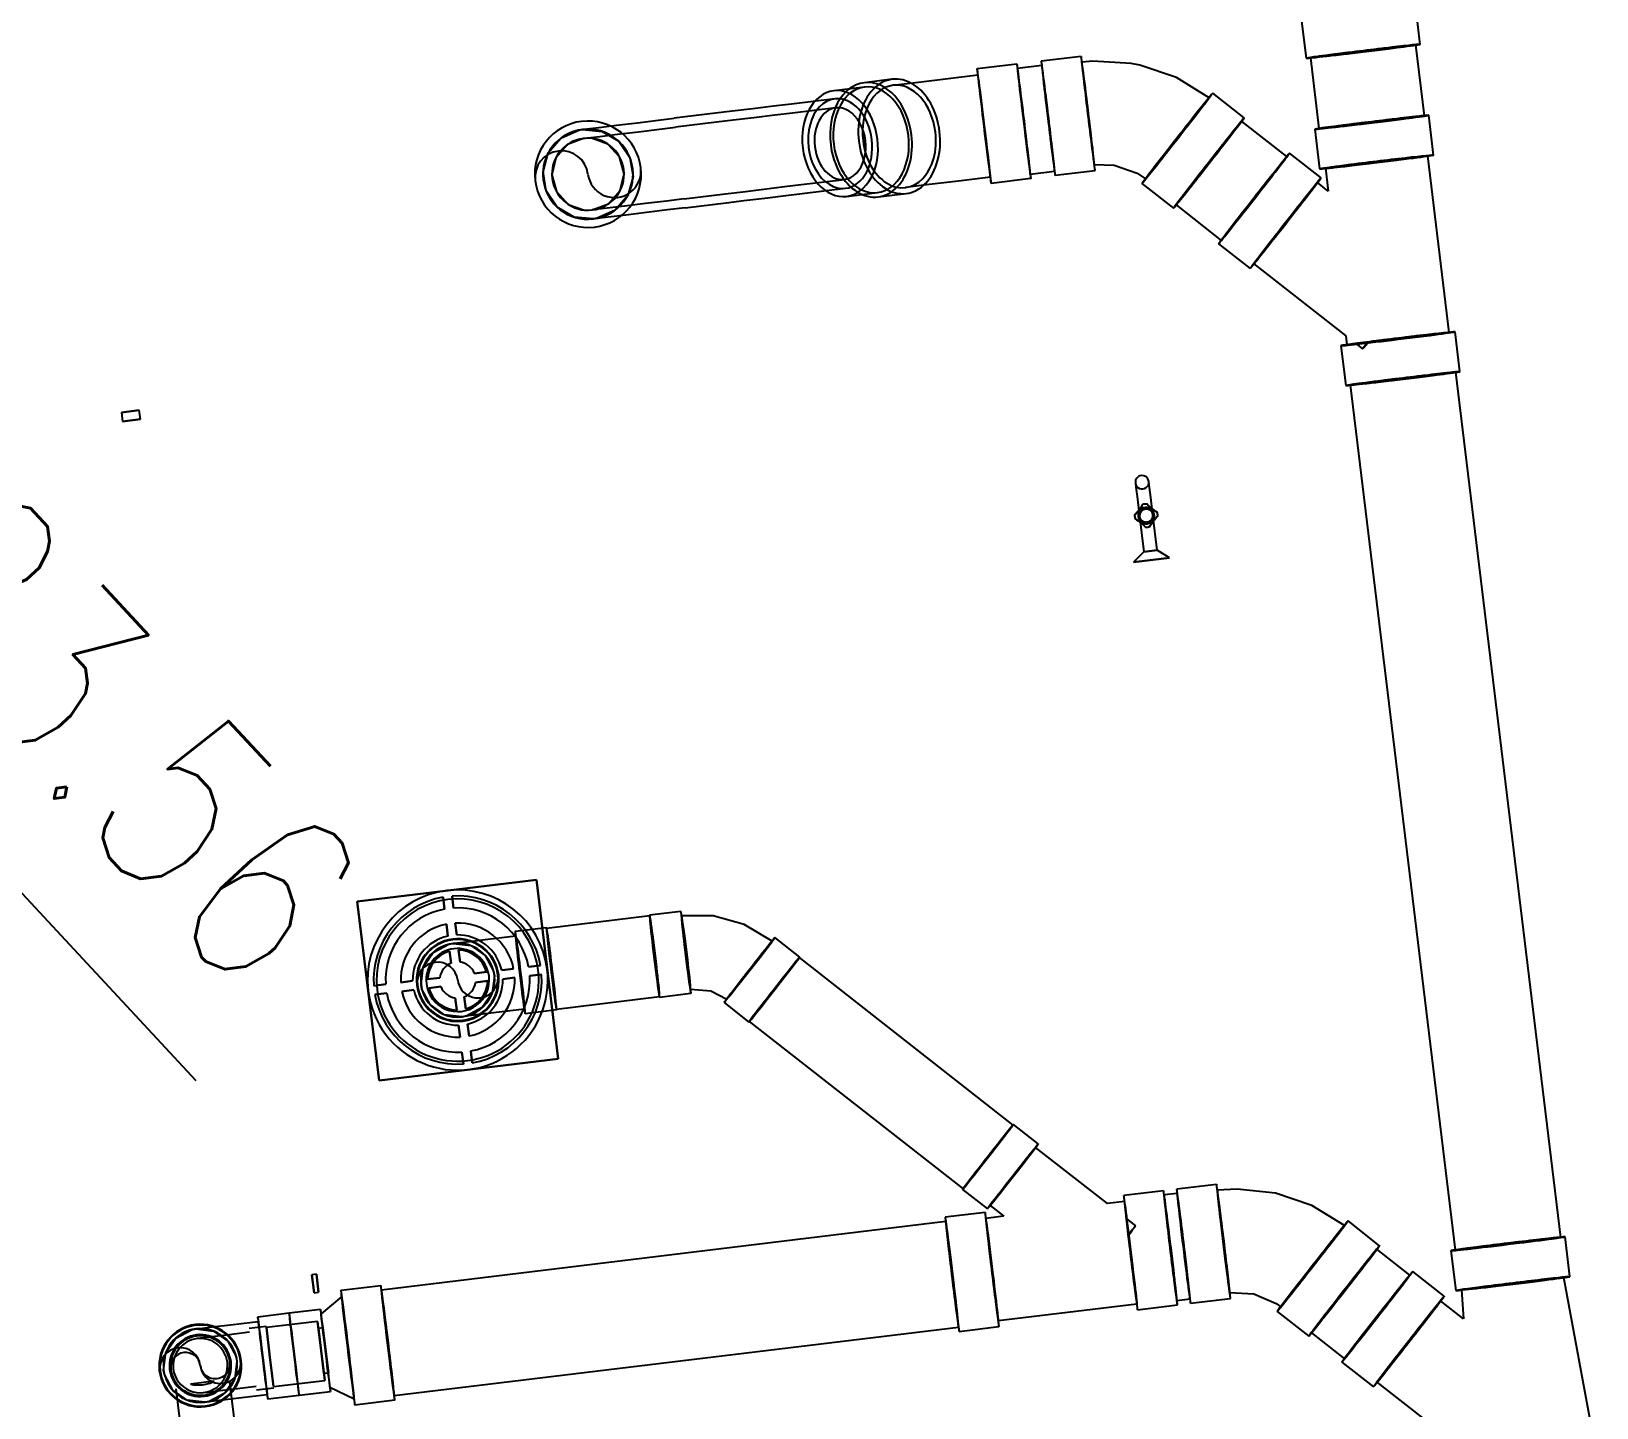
# Model space of a CAD drawing. Header units: millimetres. Extents: x 400392 to 401374, y 4543900 to 4544115.
# Drawn here: x 400463.606 to 400465.343, y 4544092.447 to 4544093.973 of the extents above; entities that cross this region are included whole.
import ezdxf

# ---------------------------------------------------------------- set-up
doc = ezdxf.new("R2010")
doc.units = ezdxf.units.MM
doc.linetypes.add('CONTINU', pattern=[0])
doc.layers.add('A-DETL-GENF', color=92, linetype='Continuous', lineweight=9)
for name, color, linetype in [('kolon tarama prota', 252, 'Continuous'), ('st-s_level (kot)', 6, 'Continuous'), ('st-s_levelmark (kot işareti)', 4, 'Continuous')]:
    doc.layers.add(name, color=color, linetype=linetype)
doc.styles.add('OLCU', font='romanstw.shx')

# ---------------------------------------------------------------- blocks, each defined once
blk = doc.blocks.new('+24.06 mekanik')
at = {"layer": 'kolon tarama prota', "color": 253}
for p, q in [((7301.8, 167238.2), (7102.8, 167225.8)), ((5725.9, 167232.4), (5681.4, 167232.4)), ((5805.2, 167227.7), (5725.9, 167227.7)), ((5849.6, 167232.4), (5805.2, 167232.4)), ((6047.1, 167225.8), (5849.6, 167225.8)), ((6091.6, 167232.4), (6047.1, 167232.4)), ((7058.3, 167227.7), (6091.6, 167227.7)), ((7102.8, 167232.4), (7058.3, 167232.4)), ((6047.5, 167134.7), (6046.8, 167134.7)), ((6047.2, 167121.8), (6053.6, 167128.3)), ((5681.4, 167104.9), (5725.9, 167104.9)), ((5725.9, 167109.7), (5805.2, 167109.7)), ((5805.2, 167104.9), (5849.6, 167104.9)), ((5859.7, 167105.4), (5828.3, 167074)), ((5849.6, 167111.5), (5875.2, 167111.5)), ((5875.2, 167111.6), (5864.4, 167100.7)), ((5945.2, 167019.9), (6036.9, 167111.5)), ((6036.8, 167111.5), (6047.1, 167111.5)), ((6047.1, 167104.9), (6091.6, 167104.9)), ((6091.6, 167109.7), (7058.3, 167109.7)), ((7058.3, 167104.9), (7102.8, 167104.9)), ((7102.8, 167111.5), (7135.1, 167109.5)), ((7135.1, 167109.5), (7112.3, 167086.8)), ((7193.1, 167005.9), (7287.2, 167100)), ((7107.6, 167091.4), (7076.2, 167060)), ((5831.7, 167070.6), (5786.6, 167025.5)), ((7079.6, 167056.6), (7046.6, 167023.7)), ((5783.2, 167028.9), (5751.8, 166997.4)), ((5918.5, 166983.8), (5949.9, 167015.2)), ((7043.3, 167027.1), (7011.8, 166995.6)), ((7166.4, 166969.8), (7197.8, 167001.3)), ((5870, 166942.1), (5915.1, 166987.2)), ((7130.1, 166940.3), (7163, 166973.2)), ((5842, 166907.3), (5873.4, 166938.7)), ((7102, 166905.5), (7133.4, 166936.9)), ((5814.7, 166857.5), (5817.9, 166879.3)), ((6208.1, 166875.2), (6185.8, 166875.2)), ((6247.6, 166875.2), (6208.1, 166875.2)), ((6257.6, 166887.7), (6247.6, 166875.2)), ((6247.6, 166860.2), (6247.6, 166875.2)), ((6247.6, 166875.2), (6247.6, 166860.2)), ((6247.6, 166875.2), (6247.6, 166860.2)), ((6247.6, 166860.2), (6247.6, 166875.2)), ((6257.6, 166847.7), (6257.6, 166887.7)), ((6257.6, 166887.7), (6257.6, 166847.7)), ((5693.8, 166857.5), (5693.8, 166813)), ((5821.3, 166813), (5821.3, 166857.5)), ((6185.8, 166860.2), (6208.1, 166860.2)), ((6208.1, 166860.2), (6247.6, 166860.2)), ((6247.6, 166860.2), (6257.6, 166847.7)), ((6953.9, 166855.7), (6953.9, 166811.2)), ((7081.4, 166811.2), (7081.4, 166855.7)), ((5698.6, 166813), (5698.6, 166785.8)), ((5816.6, 166785.8), (5816.6, 166813)), ((6958.6, 166811.2), (6958.6, 166796.5)), ((7076.6, 166796.5), (7076.6, 166811.2)), ((5693.8, 166785.8), (5693.8, 166741.4)), ((5821.3, 166741.4), (5821.3, 166785.8)), ((6953.9, 166796.5), (6953.9, 166752.1)), ((7081.4, 166752.1), (7081.4, 166796.5)), ((6960.5, 166752.1), (6960.5, 166733)), ((6988.7, 166761.2), (6979.6, 166752.1)), ((6997.7, 166751.8), (6997.7, 166752.4)), ((7074.8, 166597.2), (7074.8, 166752.1)), ((6960.5, 166733), (6889, 166661.5)), ((6885.6, 166664.9), (6860.8, 166640.2)), ((5693.8, 166646.5), (5693.8, 166615.1)), ((5821.3, 166615.1), (5821.3, 166646.5)), ((6861.4, 166639.6), (6648.5, 166426.8)), ((5698.6, 166615), (5698.6, 166580.5)), ((5816.6, 166580.5), (5816.6, 166615.1)), ((6946.9, 166603.6), (6960.5, 166617.2)), ((6960.5, 166617.1), (6960.5, 166597.2)), ((6925.6, 166575.4), (6950.3, 166600.2)), ((6953.9, 166597.2), (6953.9, 166552.7)), ((7081.4, 166552.7), (7081.4, 166597.2)), ((5707.6, 166580.5), (5707.6, 166532.1)), ((5717.6, 166580.5), (5717.6, 166532.1)), ((5797.6, 166532.1), (5797.6, 166580.5)), ((5807.6, 166532.1), (5807.6, 166580.5)), ((6712.1, 166363.1), (6925, 166576)), ((6958.6, 166552.7), (6958.6, 165922.1)), ((7076.6, 165922.1), (7076.6, 166552.7)), ((5707.6, 166447.2), (5707.6, 166401.3)), ((5717.6, 166447.2), (5717.6, 166401.3)), ((5797.6, 166401.3), (5797.6, 166447.2)), ((5807.6, 166401.3), (5807.6, 166447.2)), ((6647.9, 166427.3), (6623.2, 166402.6)), ((6687.9, 166337.8), (6712.7, 166362.6)), ((6581.8, 166302.6), (6581.8, 166267.6)), ((6673.3, 166267.6), (6673.3, 166302.6)), ((6582.6, 166267.6), (6582.6, 166152.4)), ((6672.6, 166152.4), (6672.6, 166267.6)), ((6727.5, 166147.6), (6527.5, 166147.6)), ((6527.5, 166147.6), (6527.5, 165947.6)), ((6527.5, 165947.6), (6527.5, 166147.6)), ((6527.5, 166147.6), (6727.5, 166147.6)), ((6527.5, 166147.6), (6527.5, 166147.6)), ((6581.8, 166152.4), (6581.8, 166117.4)), ((6673.3, 166117.4), (6673.3, 166152.4)), ((6727.5, 165947.6), (6727.5, 166147.6)), ((6727.5, 166147.6), (6727.5, 165947.6)), ((6727.5, 166147.6), (6727.5, 166147.6)), ((6622.5, 166140.8), (6622.5, 166127.4)), ((6622.5, 166127.4), (6622.5, 166140.8)), ((6622.5, 166140.8), (6622.5, 166140.8)), ((6622.5, 166127.4), (6622.5, 166127.4)), ((6632.5, 166127.4), (6632.5, 166140.8)), ((6632.5, 166140.8), (6632.5, 166127.4)), ((6632.5, 166140.8), (6632.5, 166140.8)), ((6632.5, 166127.4), (6632.5, 166127.4)), ((6622.5, 166110.7), (6622.5, 166097.4)), ((6622.5, 166097.4), (6622.5, 166110.7)), ((6622.5, 166110.7), (6622.5, 166110.7)), ((6632.5, 166097.4), (6632.5, 166110.7)), ((6632.5, 166110.7), (6632.5, 166097.4)), ((6632.5, 166110.7), (6632.5, 166110.7)), ((6622.5, 166097.4), (6622.5, 166097.4)), ((6632.5, 166097.4), (6632.5, 166097.4)), ((6622.5, 166080.6), (6622.5, 166067)), ((6622.5, 166067), (6622.5, 166080.6)), ((6622.5, 166080.6), (6622.5, 166080.6)), ((6632.5, 166067), (6632.5, 166080.6)), ((6632.5, 166080.6), (6632.5, 166067)), ((6632.5, 166080.6), (6632.5, 166080.6)), ((6622.5, 166067), (6622.5, 166067)), ((6632.5, 166067), (6632.5, 166067)), ((6547.7, 166052.6), (6534.3, 166052.6)), ((6534.3, 166052.6), (6547.7, 166052.6)), ((6534.3, 166052.6), (6534.3, 166052.6)), ((6534.3, 166042.6), (6547.7, 166042.6)), ((6547.7, 166042.6), (6534.3, 166042.6)), ((6534.3, 166042.6), (6534.3, 166042.6)), ((6547.7, 166052.6), (6547.7, 166052.6)), ((6547.7, 166042.6), (6547.7, 166042.6)), ((6577.8, 166052.6), (6564.4, 166052.6)), ((6564.4, 166052.6), (6577.8, 166052.6)), ((6564.4, 166052.6), (6564.4, 166052.6)), ((6564.4, 166042.6), (6577.8, 166042.6)), ((6577.8, 166042.6), (6564.4, 166042.6)), ((6564.4, 166042.6), (6564.4, 166042.6)), ((6577.8, 166052.6), (6577.8, 166052.6)), ((6577.8, 166042.6), (6577.8, 166042.6)), ((6608.2, 166052.6), (6594.6, 166052.6)), ((6594.6, 166052.6), (6608.2, 166052.6)), ((6594.6, 166052.6), (6594.6, 166052.6)), ((6594.6, 166042.6), (6608.2, 166042.6)), ((6608.2, 166042.6), (6594.6, 166042.6)), ((6594.6, 166042.6), (6594.6, 166042.6)), ((6608.2, 166052.6), (6608.2, 166052.6)), ((6608.2, 166042.6), (6608.2, 166042.6)), ((6660.5, 166052.6), (6646.9, 166052.6)), ((6646.9, 166052.6), (6660.5, 166052.6)), ((6646.9, 166052.6), (6646.9, 166052.6)), ((6646.9, 166042.6), (6660.5, 166042.6)), ((6660.5, 166042.6), (6646.9, 166042.6)), ((6646.9, 166042.6), (6646.9, 166042.6)), ((6660.5, 166052.6), (6660.5, 166052.6)), ((6660.5, 166042.6), (6660.5, 166042.6)), ((6690.7, 166052.6), (6677.3, 166052.6)), ((6677.3, 166052.6), (6690.7, 166052.6)), ((6677.3, 166052.6), (6677.3, 166052.6)), ((6677.3, 166042.6), (6690.7, 166042.6)), ((6690.7, 166042.6), (6677.3, 166042.6)), ((6677.3, 166042.6), (6677.3, 166042.6)), ((6690.7, 166052.6), (6690.7, 166052.6)), ((6690.7, 166042.6), (6690.7, 166042.6)), ((6720.7, 166052.6), (6707.4, 166052.6)), ((6707.4, 166052.6), (6720.7, 166052.6)), ((6707.4, 166052.6), (6707.4, 166052.6)), ((6707.4, 166042.6), (6720.7, 166042.6)), ((6720.7, 166042.6), (6707.4, 166042.6)), ((6707.4, 166042.6), (6707.4, 166042.6)), ((6720.7, 166052.6), (6720.7, 166052.6)), ((6720.7, 166042.6), (6720.7, 166042.6)), ((6622.5, 166028.2), (6622.5, 166014.6)), ((6622.5, 166014.6), (6622.5, 166028.2)), ((6622.5, 166028.2), (6622.5, 166028.2)), ((6632.5, 166014.6), (6632.5, 166028.2)), ((6632.5, 166028.2), (6632.5, 166014.6)), ((6632.5, 166028.2), (6632.5, 166028.2)), ((6622.5, 166014.6), (6622.5, 166014.6)), ((6632.5, 166014.6), (6632.5, 166014.6)), ((6622.5, 165997.9), (6622.5, 165984.5)), ((6622.5, 165984.5), (6622.5, 165997.9)), ((6622.5, 165997.9), (6622.5, 165997.9)), ((6632.5, 165984.5), (6632.5, 165997.9)), ((6632.5, 165997.9), (6632.5, 165984.5)), ((6632.5, 165997.9), (6632.5, 165997.9)), ((6622.5, 165984.5), (6622.5, 165984.5)), ((6632.5, 165984.5), (6632.5, 165984.5)), ((6622.5, 165967.8), (6622.5, 165954.4)), ((6622.5, 165954.4), (6622.5, 165967.8)), ((6622.5, 165967.8), (6622.5, 165967.8)), ((6622.5, 165954.4), (6622.5, 165954.4)), ((6632.5, 165954.4), (6632.5, 165967.8)), ((6632.5, 165967.8), (6632.5, 165954.4)), ((6632.5, 165967.8), (6632.5, 165967.8)), ((6632.5, 165954.4), (6632.5, 165954.4)), ((6527.5, 165947.6), (6727.5, 165947.6)), ((6727.5, 165947.6), (6527.5, 165947.6)), ((6527.5, 165947.6), (6527.5, 165947.6)), ((6727.5, 165947.6), (6727.5, 165947.6)), ((6953.9, 165922.1), (6953.9, 165877.6)), ((7081.4, 165877.6), (7081.4, 165922.1)), ((6960.5, 165877.6), (6976.7, 165852.5)), ((7058.6, 165852.5), (7074.8, 165877.6)), ((6932.6, 165852.7), (6932.6, 165847.7)), ((6952.6, 165852.7), (6932.6, 165852.7)), ((6932.6, 165852.7), (6952.6, 165852.7)), ((6952.6, 165847.7), (6952.6, 165852.7)), ((6971.8, 165852.5), (6971.8, 165817.5)), ((6992.6, 165852.7), (6992.6, 165847.7)), ((7042.6, 165852.7), (6992.6, 165852.7)), ((6992.6, 165852.7), (7042.6, 165852.7)), ((7042.6, 165847.7), (7042.6, 165852.7)), ((7063.4, 165817.5), (7063.4, 165852.5)), ((6952.6, 165847.7), (6932.6, 165847.7)), ((6932.6, 165847.7), (6952.6, 165847.7)), ((6984.6, 165847.7), (6984.6, 165790.5)), ((6984.6, 165847.7), (7017.6, 165847.7)), ((7017.6, 165847.7), (6984.6, 165847.7)), ((7042.6, 165847.7), (6992.6, 165847.7)), ((6992.6, 165847.7), (7042.6, 165847.7)), ((7017.6, 165847.7), (7050.6, 165847.7)), ((7050.6, 165847.7), (7017.6, 165847.7)), ((7050.6, 165790.5), (7050.6, 165847.7)), ((6971.8, 165817.5), (6971.8, 165782.5)), ((7063.4, 165782.5), (7063.4, 165817.5)), ((6983.3, 165790.5), (6983.3, 165771.4)), ((6984.6, 165790.5), (7017.6, 165790.5)), ((7017.6, 165790.5), (6984.6, 165790.5)), ((7017.6, 165790.5), (7050.6, 165790.5)), ((7050.6, 165790.5), (7017.6, 165790.5)), ((7017.6, 165790.5), (7017.6, 165790.5)), ((7017.6, 165790.5), (7017.6, 165790.5)), ((7051.9, 165771.4), (7051.9, 165790.5)), ((5967.6, 165773.2), (5957.6, 165773.2)), ((5957.6, 165773.2), (5957.6, 165753.2)), ((5957.6, 165753.2), (5957.6, 165773.2)), ((5967.6, 165773.2), (5967.6, 165753.2)), ((5967.6, 165753.2), (5967.6, 165773.2)), ((7017.6, 165771.4), (7017.6, 165771.4)), ((7017.6, 165771.4), (7017.6, 165771.4)), ((7017.6, 165771.4), (7017.6, 165771.4)), ((7017.6, 165771.4), (7017.6, 165771.4)), ((5957.6, 165753.2), (5967.6, 165753.2)), ((7094.7, 165742.9), (7039.8, 165742.9)), ((7036.8, 165725.9), (7036.8, 165699.5)), ((7039.8, 165682.5), (7094.7, 165682.5))]:
    blk.add_line(p, q, dxfattribs=at)
at = {"layer": 'kolon tarama prota', "color": 253, "flags": 128}
for points in [[(5756.5, 166992.8), (5729.9, 166959.5), (5711.3, 166921.1), (5708.2, 166911.6)], [(7016.5, 166991), (6989.9, 166957.7), (6971.4, 166919.3), (6961.8, 166877.8), (6960.5, 166855.7)], [(5708.2, 166911.6), (5700.8, 166869.6), (5700.4, 166857.5)], [(5817.9, 166879.3), (5829.9, 166903.4), (5837.3, 166912)], [(7074.8, 166855.7), (7079.5, 166882.2), (7093, 166905.5), (7097.3, 166910.1)], [(6185.8, 166875.2), (6175, 166875.2), (6170.8, 166875.2)], [(6170.8, 166860.2), (6175.3, 166860.2), (6185.8, 166860.2)], [(5700.4, 166646.5), (5700.4, 166675), (5700.4, 166708.1), (5700.4, 166741.4)], [(5814.7, 166741.4), (5814.7, 166705.9), (5814.7, 166672.9), (5814.7, 166646.5)], [(5707.6, 166532.1), (5707.6, 166512.3), (5707.6, 166489), (5707.6, 166465.8), (5707.6, 166447.2)], [(5717.6, 166532.1), (5717.6, 166512.3), (5717.6, 166489), (5717.6, 166465.8), (5717.6, 166447.2)], [(5797.6, 166447.2), (5797.6, 166467), (5797.6, 166490.4), (5797.6, 166513.6), (5797.6, 166532.1)], [(5807.6, 166447.2), (5807.6, 166467), (5807.6, 166490.4), (5807.6, 166513.6), (5807.6, 166532.1)], [(5707.6, 166298.8), (5707.6, 166303.5), (5707.6, 166316.9), (5707.6, 166336.8), (5707.6, 166360.2), (5707.6, 166383.4), (5707.6, 166401.3)], [(5717.6, 166298.8), (5717.6, 166303.5), (5717.6, 166316.9), (5717.6, 166336.8), (5717.6, 166360.2), (5717.6, 166383.4), (5717.6, 166401.3)], [(5797.6, 166401.3), (5797.6, 166381.5), (5797.6, 166358.1), (5797.6, 166334.9), (5797.6, 166315.4), (5797.6, 166302.8), (5797.6, 166298.8)], [(5807.6, 166401.3), (5807.6, 166381.5), (5807.6, 166358.1), (5807.6, 166334.9), (5807.6, 166315.4), (5807.6, 166302.8), (5807.6, 166298.8)], [(6626.6, 166399.2), (6604.7, 166370.6), (6591.1, 166337.3), (6586.6, 166302.6)], [(5707.6, 166298.8), (5712.3, 166320), (5725.5, 166337.1), (5744.7, 166347.1), (5766.3, 166348.1), (5786.3, 166339.8), (5800.9, 166323.8), (5807.4, 166303.1), (5807.6, 166298.8)], [(5797.6, 166298.8), (5793, 166317.6), (5780, 166332), (5761.9, 166338.6), (5742.7, 166336), (5727.1, 166324.7), (5718.5, 166307.3), (5717.6, 166298.8)], [(6668.5, 166302.6), (6673.2, 166324.7), (6684.5, 166341.2)], [(5807.6, 166298.8), (5802.9, 166277.7), (5789.8, 166260.5), (5770.5, 166250.5), (5748.9, 166249.6), (5728.9, 166257.9), (5714.3, 166273.9), (5707.8, 166294.5), (5707.6, 166298.8)], [(5717.6, 166298.8), (5722.3, 166280.1), (5735.2, 166265.7), (5753.4, 166259.1), (5772.5, 166261.7), (5788.2, 166273), (5796.7, 166290.3), (5797.6, 166298.8)], [(6586.6, 166047.6), (6586.6, 166052.3), (6586.6, 166065.8), (6586.6, 166086.3), (6586.6, 166111.1), (6586.6, 166117.4)], [(6668.5, 166117.4), (6668.5, 166092), (6668.5, 166070.2), (6668.5, 166054.8), (6668.5, 166047.9), (6668.5, 166047.6)], [(6586.6, 166047.6), (6591.3, 166066.6), (6604.2, 166081.3), (6622.5, 166088.3), (6627.6, 166088.6)], [(6627.6, 166088.6), (6646.6, 166083.9), (6661.2, 166071), (6668.2, 166052.7), (6668.5, 166047.6)], [(6627.6, 166006.6), (6608.6, 166011.3), (6593.9, 166024.3), (6586.9, 166042.5), (6586.6, 166047.6)], [(6668.5, 166047.6), (6663.9, 166028.6), (6650.9, 166013.9), (6632.6, 166007), (6627.6, 166006.6)], [(6976.7, 165712.7), (6976.7, 165717.4), (6976.7, 165730.9), (6976.7, 165751.4), (6976.7, 165776.1), (6976.7, 165782.5)], [(7058.6, 165782.5), (7058.6, 165757.2), (7058.6, 165735.4), (7058.6, 165719.9), (7058.6, 165713), (7058.6, 165712.7)], [(6987.5, 165771.4), (6987.5, 165748.4), (6987.5, 165729.1), (6987.5, 165716.5), (6987.5, 165712.7)], [(7047.8, 165712.7), (7047.8, 165717.4), (7047.8, 165730.7), (7047.8, 165750.6), (7047.8, 165771.4)], [(6976.7, 165712.7), (6981.3, 165731.7), (6994.3, 165746.3), (7012.5, 165753.3), (7017.6, 165753.6)], [(7017.6, 165753.6), (7036.6, 165749), (7051.3, 165736), (7058.3, 165717.7), (7058.6, 165712.7)], [(7017.6, 165671.7), (6998.6, 165676.4), (6984, 165689.3), (6977, 165707.6), (6976.7, 165712.7)], [(7058.6, 165712.7), (7053.9, 165693.7), (7041, 165679), (7022.7, 165672), (7017.6, 165671.7)]]:
    blk.add_lwpolyline(points, dxfattribs=at)
at = {"layer": 'kolon tarama prota', "color": 253}
for centre, radius, start, end in [((6170.8, 166867.7), 7.5, 90, 270), ((6170.8, 166867.7), 7.5, 270, 90), ((6208.1, 166867.7), 9.09, 0, 180), ((6208.1, 166867.7), 7.5, 90, 180), ((6208.1, 166867.7), 12.8, 80.2428, 99.7572), ((6208.1, 166867.7), 7.5, 0, 90), ((6208.1, 166867.7), 12.8, 170.2428, 180), ((6208.1, 166867.7), 12.8, 180, 189.7572), ((6208.1, 166867.7), 9.09, 180, 0), ((6208.1, 166867.7), 7.5, 180, 270), ((6208.1, 166867.7), 12.8, 260.2428, 279.7572), ((6208.1, 166867.7), 7.5, 270, 0), ((6208.1, 166867.7), 12.8, 0, 9.7572), ((6208.1, 166867.7), 12.8, 350.2428, 0), ((5757.6, 166298.8), 59, 0, 180), ((5757.6, 166328.3), 29.5, 270, 90), ((5757.6, 166298.8), 50, 359.9992, 179.9992), ((5757.6, 166298.8), 50, 359.9992, 179.9992), ((5757.6, 166298.8), 50, 0, 180), ((5757.6, 166298.8), 40, 359.9992, 179.9992), ((5757.6, 166298.8), 40, 359.9992, 179.9992), ((5757.6, 166298.8), 40, 0, 180), ((5757.6, 166298.8), 59, 180, 0), ((5757.6, 166298.8), 50, 179.9992, 359.9992), ((5757.6, 166298.8), 50, 179.9992, 359.9992), ((5757.6, 166298.8), 50, 180, 0), ((5757.6, 166298.8), 40, 179.9992, 359.9992), ((5757.6, 166298.8), 40, 179.9992, 359.9992), ((5757.6, 166298.8), 40, 180, 0), ((5757.6, 166269.3), 29.5, 90, 270), ((6627.5, 166047.6), 100, 90, 270), ((6627.5, 166047.6), 100, 90, 270), ((6627.5, 166047.6), 100, 270, 90), ((6627.5, 166047.6), 100, 270, 90), ((6627.5, 166047.6), 93.3, 93.0709, 176.9291), ((6627.5, 166047.6), 93.3, 93.0709, 176.9291), ((6627.5, 166047.6), 90, 90, 270), ((6627.5, 166047.6), 90, 90, 270), ((6627.5, 166047.6), 80, 93.5833, 176.4167), ((6627.5, 166047.6), 80, 93.5833, 176.4167), ((6627.5, 166047.6), 90, 270, 90), ((6627.5, 166047.6), 90, 270, 90), ((6627.5, 166047.6), 93.3, 3.0709, 86.9291), ((6627.5, 166047.6), 93.3, 3.0709, 86.9291), ((6627.5, 166047.6), 80, 3.5833, 86.4167), ((6627.5, 166047.6), 80, 3.5833, 86.4167), ((6627.5, 166047.6), 63.3, 94.5281, 175.4719), ((6627.5, 166047.6), 63.3, 94.5281, 175.4719), ((6627.5, 166047.6), 63.3, 4.5281, 85.4719), ((6627.5, 166047.6), 63.3, 4.5281, 85.4719), ((6627.5, 166047.6), 50, 95.7392, 174.2608), ((6627.5, 166047.6), 50, 95.7392, 174.2608), ((6627.6, 166047.6), 45.8, 90, 270), ((6627.6, 166047.6), 45.8, 90, 270), ((6627.5, 166047.6), 45, 0, 180), ((6627.5, 166070.1), 22.5, 270, 90), ((6627.6, 166047.6), 45.8, 270, 90), ((6627.6, 166047.6), 45.8, 270, 90), ((6627.5, 166047.6), 50, 5.7392, 84.2608), ((6627.5, 166047.6), 50, 5.7392, 84.2608), ((6627.6, 166047.6), 41, 90, 270), ((6627.5, 166047.6), 35, 90, 270), ((6627.5, 166047.6), 35, 90, 270), ((6627.5, 166047.6), 33.3, 98.6269, 171.3731), ((6627.5, 166047.6), 33.3, 98.6269, 171.3731), ((6627.5, 166047.6), 35, 270, 90), ((6627.5, 166047.6), 35, 270, 90), ((6627.6, 166047.6), 41, 270, 90), ((6627.5, 166047.6), 33.3, 8.6269, 81.3731), ((6627.5, 166047.6), 33.3, 8.6269, 81.3731), ((6627.5, 166047.6), 20, 104.4775, 165.5225), ((6627.5, 166047.6), 20, 104.4775, 165.5225), ((6627.5, 166047.6), 20, 14.4775, 75.5225), ((6627.5, 166047.6), 20, 14.4775, 75.5225), ((6627.5, 166047.6), 93.3, 183.0709, 266.9291), ((6627.5, 166047.6), 93.3, 183.0709, 266.9291), ((6627.5, 166047.6), 80, 183.5833, 266.4167), ((6627.5, 166047.6), 80, 183.5833, 266.4167), ((6627.5, 166047.6), 63.3, 184.5281, 265.4719), ((6627.5, 166047.6), 63.3, 184.5281, 265.4719), ((6627.5, 166047.6), 50, 185.7392, 264.2608), ((6627.5, 166047.6), 50, 185.7392, 264.2608), ((6627.5, 166047.6), 45, 180, 0), ((6627.5, 166047.6), 33.3, 188.6269, 261.3731), ((6627.5, 166047.6), 33.3, 188.6269, 261.3731), ((6627.5, 166025.1), 22.5, 90, 270), ((6627.5, 166047.6), 20, 194.4775, 255.5225), ((6627.5, 166047.6), 20, 194.4775, 255.5225), ((6627.5, 166047.6), 33.3, 278.6269, 351.3731), ((6627.5, 166047.6), 20, 284.4775, 345.5225), ((6627.5, 166047.6), 63.3, 274.5281, 355.4719), ((6627.5, 166047.6), 50, 275.7392, 354.2608), ((6627.5, 166047.6), 93.3, 273.0709, 356.9291), ((6627.5, 166047.6), 80, 273.5833, 356.4167), ((6627.5, 166047.6), 20, 284.4775, 345.5225), ((6627.5, 166047.6), 33.3, 278.6269, 351.3731), ((6627.5, 166047.6), 50, 275.7392, 354.2608), ((6627.5, 166047.6), 63.3, 274.5281, 355.4719), ((6627.5, 166047.6), 80, 273.5833, 356.4167), ((6627.5, 166047.6), 93.3, 273.0709, 356.9291), ((7017.6, 165712.7), 45.8, 0, 180), ((7017.6, 165712.7), 45.8, 0, 180), ((7017.6, 165712.7), 45.8, 90, 270), ((7017.6, 165712.7), 45.8, 90, 270), ((7017.6, 165712.7), 45, 0, 180), ((7017.6, 165712.7), 41, 90, 270), ((7017.6, 165712.7), 34.3, 0, 180), ((7017.6, 165712.7), 34.3, 0, 180), ((7017.6, 165712.7), 34.3, 90, 270), ((7017.6, 165712.7), 34.3, 90, 270), ((7017.6, 165712.7), 33, 0, 180), ((7017.6, 165712.7), 45.8, 270, 90), ((7017.6, 165712.7), 45.8, 270, 90), ((7017.6, 165735.2), 22.5, 270, 90), ((7017.6, 165712.7), 41, 270, 90), ((7017.6, 165712.7), 34.3, 270, 90), ((7017.6, 165712.7), 34.3, 270, 90), ((7017.6, 165729.2), 16.5, 270, 90), ((7017.6, 165712.7), 30.2, 90, 270), ((7017.6, 165712.7), 30.2, 270, 90), ((7017.6, 165712.7), 45.8, 180, 0), ((7017.6, 165712.7), 45.8, 180, 0), ((7017.6, 165712.7), 45, 180, 0), ((7017.6, 165712.7), 34.3, 180, 0), ((7017.6, 165712.7), 34.3, 180, 0), ((7017.6, 165712.7), 33, 180, 0), ((7017.6, 165690.2), 22.5, 90, 270), ((7017.6, 165696.2), 16.5, 90, 270)]:
    blk.add_arc(centre, radius, start, end, dxfattribs=at)
for centre, major_axis, ratio, start_param, end_param in [((5725.9, 167168.7), (0, 63.8), 0.01, 0, 3.141593), ((5725.9, 167168.7), (0, 59), 0.01, 0, 1.570796), ((5725.9, 167168.7), (0, 63.8), 0.01, 3.141593, 6.283185), ((5725.9, 167168.7), (0, 59), 0.01, 4.712389, 6.283185), ((5805.2, 167168.7), (0, 63.8), 0.01, 0, 3.141593), ((5805.2, 167168.7), (0, 59), 0.01, 0, 1.570796), ((5805.2, 167168.7), (0, 63.8), 0.01, 3.141593, 6.283185), ((5805.2, 167168.7), (0, 59), 0.01, 4.712389, 6.283185), ((5849.6, 167168.7), (0, 63.8), 0.01, 0, 3.141593), ((5849.6, 167168.7), (0, 57.2), 0.01, 0, 3.141593), ((5849.6, 167168.7), (0, 63.8), 0.01, 3.141593, 6.283185), ((5849.6, 167168.7), (0, 57.1), 0.01, 3.141593, 6.283185), ((6047.1, 167168.7), (0, 63.8), 0.01, 0, 3.141593), ((6047.1, 167168.7), (0, 57.1), 0.01, 0, 3.141593), ((6047.1, 167168.7), (0, 63.8), 0.01, 3.141593, 6.283185), ((6047.1, 167168.7), (0, 57.1), 0.01, 3.141593, 6.283185), ((6091.6, 167168.7), (0, 63.8), 0.01, 0, 3.141593), ((6091.6, 167168.7), (0, 59), 0.01, 0, 1.570796), ((6091.6, 167168.7), (0, 63.8), 0.01, 3.141593, 6.283185), ((6091.6, 167168.7), (0, 59), 0.01, 4.712389, 6.283185), ((7058.3, 167168.7), (0, 63.8), 0.00999, 0, 3.141593), ((7058.3, 167168.7), (0, 59), 0.01, 0, 1.570796), ((7058.3, 167168.7), (0, 63.8), 0.00999, 3.141593, 6.283185), ((7058.3, 167168.7), (0, 59), 0.01, 4.712389, 6.283185), ((7102.8, 167168.7), (0, 63.8), 0.00999, 0, 3.141593), ((7102.8, 167168.7), (0, 63.8), 0.00999, 3.141593, 6.283185), ((5725.9, 167168.7), (0, 59), 0.01, 1.570796, 3.141593), ((5725.9, 167168.7), (0, 59), 0.01, 3.141593, 4.712389), ((5805.2, 167168.7), (0, 59), 0.01, 1.570796, 3.141593), ((5805.2, 167168.7), (0, 59), 0.01, 3.141593, 4.712389), ((6091.6, 167168.7), (0, 59), 0.01, 1.570796, 3.141593), ((6091.6, 167168.7), (0, 59), 0.01, 3.141593, 4.712389), ((7058.3, 167168.7), (0, 59), 0.01, 1.570796, 3.141593), ((7058.3, 167168.7), (0, 59), 0.01, 3.141593, 4.712389), ((6013.2, 167168.7), (-40.4, 40.4), 0.007071, 2.562326, 3.134522), ((6013.2, 167168.7), (-40.4, 40.4), 0.007071, 3.134522, 3.706718), ((5904.8, 167060.3), (-45.1, 45.1), 0.007071, 6.276114, 9.417707), ((5904.8, 167060.3), (-45.1, 45.1), 0.007071, 3.134522, 6.276114), ((5904.8, 167060.3), (-40.4, 40.4), 0.007071, 6.276114, 9.417707), ((5904.8, 167060.3), (-40.4, 40.4), 0.007071, 3.134522, 6.276114), ((7152.7, 167046.4), (-45.1, 45.1), 0.007064, 6.276121, 9.417713), ((7152.7, 167046.4), (-45.1, 45.1), 0.007064, 3.134528, 6.276121), ((7152.7, 167046.4), (-40.4, 40.4), 0.007064, 6.276121, 9.417713), ((7152.7, 167046.4), (-40.4, 40.4), 0.007064, 3.134528, 6.276121), ((5873.4, 167028.9), (-45.1, 45.1), 0.007071, 6.276114, 9.417707), ((5873.4, 167028.9), (-45.1, 45.1), 0.007071, 3.134522, 6.276114), ((5873.4, 167028.9), (-41.7, 41.7), 0.007071, 0, 1.570796), ((5873.4, 167028.9), (-41.7, 41.7), 0.007071, 4.712389, 6.283185), ((7121.3, 167014.9), (-45.1, 45.1), 0.007064, 6.276121, 9.417713), ((7121.3, 167014.9), (-45.1, 45.1), 0.007064, 3.134528, 6.276121), ((7121.3, 167014.9), (-41.7, 41.7), 0.007009, 0, 1.570796), ((7121.3, 167014.9), (-41.7, 41.7), 0.007009, 4.712389, 6.283185), ((5828.3, 166983.8), (-45.1, 45.1), 0.007071, 3.145445, 6.287038), ((5828.3, 166983.8), (-45.1, 45.1), 0.007071, 0.003852, 3.145445), ((5873.4, 167028.9), (-41.7, 41.7), 0.007071, 1.570796, 3.141593), ((5873.4, 167028.9), (-41.7, 41.7), 0.007071, 3.141593, 4.712389), ((5828.3, 166983.8), (-41.7, 41.7), 0.007071, 0, 1.570796), ((5828.3, 166983.8), (-41.7, 41.7), 0.007071, 4.712389, 6.283185), ((7088.3, 166982), (-45.1, 45.1), 0.007009, 3.148801, 6.290394), ((7088.3, 166982), (-45.1, 45.1), 0.007009, 0.007209, 3.148801), ((7088.3, 166982), (-41.7, 41.7), 0.007009, 0, 1.570796), ((7088.3, 166982), (-41.7, 41.7), 0.007009, 4.712389, 6.283185), ((7121.3, 167014.9), (-41.7, 41.7), 0.007009, 1.570796, 3.141593), ((7121.3, 167014.9), (-41.7, 41.7), 0.007009, 3.141593, 4.712389), ((5796.9, 166952.4), (-45.1, 45.1), 0.007071, 0.003852, 3.145445), ((5796.9, 166952.4), (-45.1, 45.1), 0.007071, 3.145445, 6.287038), ((7056.9, 166950.5), (-45.1, 45.1), 0.007009, 3.148801, 6.290394), ((7056.9, 166950.5), (-45.1, 45.1), 0.007009, 0.007209, 3.148801), ((5796.9, 166952.4), (-40.4, 40.4), 0.007071, 0.003852, 3.145445), ((5796.9, 166952.4), (-40.4, 40.4), 0.007071, 3.145445, 6.287038), ((5828.3, 166983.8), (-41.7, 41.7), 0.007071, 1.570796, 3.141593), ((5828.3, 166983.8), (-41.7, 41.7), 0.007071, 3.141593, 4.712389), ((7056.9, 166950.5), (-40.4, 40.4), 0.007009, 3.148801, 6.290394), ((7056.9, 166950.5), (-40.4, 40.4), 0.007009, 0.007209, 3.148801), ((7088.3, 166982), (-41.7, 41.7), 0.007009, 1.570796, 3.141593), ((7088.3, 166982), (-41.7, 41.7), 0.007009, 3.141593, 4.712389), ((5757.6, 166857.5), (-63.8, 0), 0.007724, 3.139317, 6.28091), ((5757.6, 166857.5), (-63.8, 0), 0.007724, 6.28091, 9.422503), ((5757.6, 166857.5), (-57.1, 0), 0.007724, 3.139317, 6.28091), ((5757.6, 166857.5), (-57.1, 0), 0.007724, 6.28091, 9.422503), ((7017.6, 166855.7), (-63.8, 0), 0.010053, 3.141734, 6.283327), ((7017.6, 166855.7), (-63.8, 0), 0.010053, 0.000142, 3.141734), ((7017.6, 166855.7), (-57.2, 0), 0.010053, 3.141734, 6.283327), ((7017.6, 166855.7), (-57.1, 0), 0.010053, 0.000142, 3.141734), ((5757.6, 166813), (-63.8, 0), 0.007724, 6.28091, 9.422503), ((5757.6, 166813), (-63.8, 0), 0.007724, 3.139317, 6.28091), ((5757.6, 166813), (-59, 0), 0.007724, 4.712389, 6.283185), ((5757.6, 166813), (-59, 0), 0.007724, 0, 1.570796), ((5757.6, 166813), (-59, 0), 0.007724, 3.141593, 4.712389), ((5757.6, 166813), (-59, 0), 0.007724, 1.570796, 3.141593), ((7017.6, 166811.2), (-63.8, 0), 0.010053, 3.141734, 6.283327), ((7017.6, 166811.2), (-63.8, 0), 0.010053, 0.000142, 3.141734), ((7017.6, 166811.2), (-59, 0), 0.010054, 4.712389, 6.283185), ((7017.6, 166811.2), (-59, 0), 0.010054, 0, 1.570796), ((7017.6, 166811.2), (-59, 0), 0.010054, 3.141593, 4.712389), ((7017.6, 166811.2), (-59, 0), 0.010054, 1.570796, 3.141593), ((5757.6, 166785.8), (-63.8, 0), 0.007724, 4.712374, 7.853966), ((5757.6, 166785.8), (-59, 0), 0.007724, 4.712389, 6.283185), ((5757.6, 166785.8), (-59, 0), 0.007724, 0, 1.570796), ((5757.6, 166785.8), (-59, 0), 0.007724, 3.141593, 4.712389), ((5757.6, 166785.8), (-63.8, 0), 0.007724, 1.570781, 4.712374), ((5757.6, 166785.8), (-59, 0), 0.007724, 1.570796, 3.141593), ((7017.6, 166796.5), (-63.8, 0), 0.010054, 3.141593, 6.283185), ((7017.6, 166796.5), (-63.8, 0), 0.010054, 0, 3.141593), ((7017.6, 166796.5), (-59, 0), 0.010054, 4.712389, 6.283185), ((7017.6, 166796.5), (-59, 0), 0.010054, 0, 1.570796), ((7017.6, 166796.5), (-59, 0), 0.010054, 3.141593, 4.712389), ((7017.6, 166796.5), (-59, 0), 0.010054, 1.570796, 3.141593), ((7017.6, 166752.1), (-63.8, 0), 0.010054, 3.141593, 6.283185), ((7017.6, 166752.1), (-63.8, 0), 0.010054, 0, 3.141593), ((7017.6, 166752.1), (-57.1, 0), 0.010054, 3.141593, 6.283185), ((7017.6, 166752.1), (-57.2, 0), 0.010054, 0, 3.141593), ((7017.6, 166732.2), (-29, 29), 0.007109, 5.475645, 6.290294), ((7017.6, 166732.2), (-29, 29), 0.007109, 0.007109, 0.821759), ((5757.6, 166741.4), (-63.8, 0), 0.007724, 4.712374, 7.853966), ((5757.6, 166741.4), (-57.1, 0), 0.007724, 4.712374, 7.853966), ((5757.6, 166741.4), (-57.1, 0), 0.007724, 1.570781, 4.712374), ((5757.6, 166741.4), (-63.8, 0), 0.007724, 1.570781, 4.712374), ((5757.6, 166646.5), (-63.8, 0), 0.707107, 4.712367, 7.85396), ((5757.6, 166646.5), (57.1, 0), 0.707107, 1.570775, 4.712367), ((5757.6, 166646.5), (63.8, 0), 0.707107, 4.712367, 7.85396), ((5757.6, 166646.5), (57.2, 0), 0.707107, 4.712367, 7.85396), ((6918, 166632.5), (-32.4, 32.4), 0.007109, 3.148702, 6.290294), ((6918, 166632.5), (-32.4, 32.4), 0.007109, 0.007109, 3.148702), ((5757.6, 166615.1), (63.8, 0), 0.707107, 1.570775, 4.712367), ((5757.6, 166615.1), (59, 0), 0.707107, 1.570796, 3.141593), ((5757.6, 166615.1), (63.8, 0), 0.707107, 4.712367, 7.85396), ((5757.6, 166615.1), (59, 0), 0.707107, 0, 1.570796), ((6918, 166632.5), (-29, 29), 0.007109, 3.148702, 6.290294), ((6918, 166632.5), (-29, 29), 0.007109, 0.007109, 3.148702), ((6893.2, 166607.8), (-32.4, 32.4), 0.007109, 3.148702, 6.290294), ((6893.2, 166607.8), (-32.4, 32.4), 0.007109, 0.007109, 3.148702), ((6893.2, 166607.8), (-31.8, 31.8), 0.00709, 0, 1.570796), ((6893.2, 166607.8), (-31.8, 31.8), 0.00709, 4.712389, 6.283185), ((5757.6, 166580.5), (59, 0), 0.707107, 1.570796, 3.141593), ((5757.6, 166615.1), (59, 0), 0.707107, 3.141593, 4.712389), ((5757.6, 166580.5), (-50, 0), 0.707107, 3.141593, 6.283185), ((5757.6, 166580.5), (59, 0), 0.707107, 0, 1.570796), ((5757.6, 166615.1), (59, 0), 0.707107, 4.712389, 6.283185), ((5757.6, 166580.5), (40, 0), 0.707107, 0, 3.141593), ((6893.2, 166607.8), (-31.8, 31.8), 0.00709, 1.570796, 3.141593), ((6893.2, 166607.8), (-31.8, 31.8), 0.00709, 3.141593, 4.712389), ((7017.6, 166597.2), (-63.8, 0), 0.010054, 3.141593, 6.283185), ((7017.6, 166597.2), (-63.8, 0), 0.010054, 0, 3.141593), ((7017.6, 166597.2), (-57.1, 0), 0.010054, 3.141593, 6.283185), ((7017.6, 166597.2), (-57.2, 0), 0.010054, 0, 3.141593), ((5757.6, 166580.5), (59, 0), 0.707107, 3.141593, 4.712389), ((5757.6, 166580.5), (-50, 0), 0.707107, 0, 3.141593), ((5757.6, 166580.5), (40, 0), 0.707107, 3.141593, 6.283185), ((5757.6, 166580.5), (59, 0), 0.707107, 4.712389, 6.283185), ((7017.6, 166552.7), (-63.8, 0), 0.010054, 3.141593, 6.283185), ((7017.6, 166552.7), (-63.8, 0), 0.010054, 0, 3.141593), ((7017.6, 166552.7), (-59, 0), 0.010053, 4.712389, 6.283185), ((7017.6, 166552.7), (-59, 0), 0.010053, 0, 1.570796), ((7017.6, 166552.7), (-59, 0), 0.010053, 3.141593, 4.712389), ((7017.6, 166552.7), (-59, 0), 0.010053, 1.570796, 3.141593), ((6680.3, 166394.9), (-32.4, 32.4), 0.00709, 3.161513, 6.303105), ((6680.3, 166394.9), (-32.4, 32.4), 0.00709, 0.01992, 3.161513), ((6680.3, 166394.9), (-31.8, 31.8), 0.00709, 0, 1.570796), ((6680.3, 166394.9), (-31.8, 31.8), 0.00709, 4.712389, 6.283185), ((6655.6, 166370.2), (-32.4, 32.4), 0.00709, 3.161513, 6.303105), ((6655.6, 166370.2), (-32.4, 32.4), 0.00709, 0.01992, 3.161513), ((6655.6, 166370.2), (-29, 29), 0.00709, 3.161513, 6.303105), ((6655.6, 166370.2), (-29, 29), 0.00709, 0.01992, 3.161513), ((6680.3, 166394.9), (-31.8, 31.8), 0.00709, 1.570796, 3.141593), ((6680.3, 166394.9), (-31.8, 31.8), 0.00709, 3.141593, 4.712389), ((6627.6, 166302.6), (-45.8, 0), 0.019098, 3.150664, 6.292256), ((6627.6, 166302.6), (45.8, 0), 0.019098, 3.150664, 6.292256), ((6627.6, 166302.6), (-41, 0), 0.019098, 3.150664, 6.292256), ((6627.6, 166302.6), (41, 0), 0.019098, 3.150664, 6.292256), ((6627.6, 166267.6), (45.8, 0), 0.019098, 0.009071, 3.150664), ((6627.6, 166267.6), (-45.8, 0), 0.019098, 0.009071, 3.150664), ((6627.6, 166267.6), (45, 0), 0.019098, 1.570796, 3.141593), ((6627.6, 166267.6), (45, 0), 0.019098, 3.141593, 4.712389), ((6627.6, 166267.6), (45, 0), 0.019098, 0, 1.570796), ((6627.6, 166267.6), (45, 0), 0.019098, 4.712389, 6.283185), ((6627.6, 166152.4), (45.8, 0), 0.019098, 1.570796, 4.712389), ((6627.6, 166152.4), (45, 0), 0.019098, 1.570796, 3.141593), ((6627.6, 166152.4), (-45, 0), 0.019098, 0, 1.570796), ((6627.6, 166152.4), (45, 0), 0.019098, 0, 1.570796), ((6627.6, 166152.4), (-45.8, 0), 0.019098, 1.570796, 4.712389), ((6627.6, 166152.4), (-45, 0), 0.019098, 1.570796, 3.141593), ((6627.6, 166117.4), (45.8, 0), 0.019098, 1.570796, 4.712389), ((6627.6, 166117.4), (-41, 0), 0.019098, 4.712389, 7.853982), ((6627.6, 166117.4), (45.8, 0), 0.019098, 4.712389, 7.853982), ((6627.6, 166117.4), (41, 0), 0.019098, 4.712389, 7.853982), ((7017.6, 165922.1), (-63.8, 0), 0.010053, 4.712389, 7.853982), ((7017.6, 165922.1), (-59, 0), 0.010053, 4.712389, 6.283185), ((7017.6, 165922.1), (-59, 0), 0.010053, 0, 1.570796), ((7017.6, 165922.1), (-63.8, 0), 0.010053, 1.570796, 4.712389), ((7017.6, 165922.1), (-59, 0), 0.010053, 3.141593, 4.712389), ((7017.6, 165922.1), (-59, 0), 0.010053, 1.570796, 3.141593), ((7017.6, 165877.6), (-63.8, 0), 0.010053, 4.712389, 7.853982), ((7017.6, 165877.6), (-63.8, 0), 0.010053, 1.570796, 4.712389), ((7017.6, 165852.5), (-45.8, 0), 0.010053, 3.141593, 6.283185), ((7017.6, 165852.5), (-45.8, 0), 0.010053, 0, 3.141593), ((7017.6, 165817.5), (-45.8, 0), 0.010053, 4.712389, 7.853982), ((7017.6, 165817.5), (-45.8, 0), 0.010053, 3.141593, 6.283185), ((7017.6, 165817.5), (-45.8, 0), 0.010053, 0, 3.141593), ((7017.6, 165817.5), (-45.8, 0), 0.010053, 1.570796, 4.712389), ((7017.6, 165782.5), (-45.8, 0), 0.010053, 4.712389, 7.853982), ((7017.6, 165782.5), (-41, 0), 0.010053, 4.712389, 7.853982), ((7017.6, 165782.5), (-41, 0), 0.010053, 1.570796, 4.712389), ((7017.6, 165782.5), (-45.8, 0), 0.010053, 1.570796, 4.712389), ((7017.6, 165712.7), (0, 30.2), 0.707107, 4.712389, 5.165678), ((7017.6, 165712.7), (0, 30.2), 0.707107, 4.2591, 4.712389)]:
    blk.add_ellipse(centre, major_axis=major_axis, ratio=ratio, start_param=start_param, end_param=end_param, dxfattribs=at)
for points, knots in [([(6195.4, 166869.9), (6195.7, 166870.1), (6196.1, 166870.4), (6196.6, 166870.8), (6196.9, 166871), (6197.1, 166871.2), (6197.3, 166871.3), (6197.4, 166871.5), (6197.6, 166871.6), (6197.7, 166871.7), (6198, 166871.9), (6198.2, 166872.2), (6198.4, 166872.3), (6198.6, 166872.5), (6198.6, 166872.5), (6198.7, 166872.6), (6198.8, 166872.6), (6198.8, 166872.7), (6199, 166872.8), (6199.2, 166873), (6199.5, 166873.3), (6199.9, 166873.7), (6200.3, 166874.1), (6200.7, 166874.4), (6200.9, 166874.6), (6201, 166874.8), (6201.2, 166874.9), (6201.4, 166875.1), (6201.7, 166875.5), (6202.1, 166875.9), (6202.5, 166876.3), (6202.8, 166876.6), (6203, 166876.8), (6203.1, 166877), (6203.2, 166877.1), (6203.3, 166877.1), (6203.3, 166877.2), (6203.4, 166877.3), (6203.5, 166877.4), (6203.7, 166877.6), (6203.9, 166877.9), (6204.1, 166878.1), (6204.2, 166878.3), (6204.4, 166878.4), (6204.5, 166878.6), (6204.6, 166878.7), (6204.8, 166879), (6205, 166879.2), (6205.4, 166879.7), (6205.7, 166880.1), (6205.9, 166880.4)], [-1, -1, -1, -1, -0.875, -0.84375, -0.8125, -0.78125, -0.765625, -0.75, -0.734375, -0.71875, -0.6875, -0.65625, -0.640625, -0.632812, -0.628906, -0.625, -0.621094, -0.617188, -0.609375, -0.59375, -0.578125, -0.5625, -0.53125, -0.515625, -0.507812, -0.5, -0.492188, -0.484375, -0.46875, -0.4375, -0.421875, -0.40625, -0.390625, -0.382812, -0.378906, -0.375, -0.371094, -0.367188, -0.359375, -0.34375, -0.3125, -0.28125, -0.265625, -0.25, -0.234375, -0.21875, -0.1875, -0.15625, -0.125, 0, 0, 0, 0]), ([(6208.1, 166860.2), (6207.7, 166860.2), (6207, 166860.3), (6206.1, 166860.5), (6205.3, 166860.7), (6204.8, 166861), (6204.3, 166861.2), (6204, 166861.4), (6203.8, 166861.6), (6203.5, 166861.8), (6203.2, 166862.1), (6202.8, 166862.4), (6202.4, 166862.8), (6202.1, 166863.2), (6201.9, 166863.5), (6201.8, 166863.7), (6201.5, 166864.2), (6201.2, 166864.7), (6201, 166865.4), (6200.8, 166866.1), (6200.7, 166866.9), (6200.6, 166867.7), (6200.7, 166868.5), (6200.8, 166869.3), (6201, 166870), (6201.2, 166870.7), (6201.5, 166871.3), (6201.8, 166871.7), (6201.9, 166872), (6202.1, 166872.3), (6202.4, 166872.6), (6202.8, 166873), (6203.2, 166873.4), (6203.5, 166873.6), (6203.8, 166873.8), (6204, 166874), (6204.3, 166874.2), (6204.8, 166874.5), (6205.3, 166874.7), (6206.1, 166875), (6207, 166875.2), (6207.7, 166875.2), (6208.1, 166875.2)], [0, 0, 0, 0, 0.055556, 0.111111, 0.138889, 0.166667, 0.194444, 0.208333, 0.222222, 0.236111, 0.25, 0.277778, 0.305556, 0.319444, 0.333333, 0.347222, 0.361111, 0.388889, 0.416667, 0.444444, 0.472222, 0.5, 0.527778, 0.555556, 0.583333, 0.611111, 0.638889, 0.652778, 0.666667, 0.680556, 0.694444, 0.722222, 0.75, 0.763889, 0.777778, 0.791667, 0.805556, 0.833333, 0.861111, 0.888889, 0.944444, 1, 1, 1, 1]), ([(6208.1, 166875.2), (6208.5, 166875.2), (6209.2, 166875.2), (6210.2, 166875), (6210.9, 166874.7), (6211.4, 166874.5), (6211.9, 166874.2), (6212.2, 166874), (6212.5, 166873.8), (6212.7, 166873.6), (6213, 166873.4), (6213.4, 166873), (6213.8, 166872.6), (6214.1, 166872.3), (6214.3, 166872), (6214.5, 166871.7), (6214.7, 166871.3), (6215, 166870.7), (6215.3, 166870), (6215.5, 166869.3), (6215.6, 166868.5), (6215.6, 166867.7), (6215.6, 166866.9), (6215.5, 166866.1), (6215.3, 166865.4), (6215, 166864.7), (6214.7, 166864.2), (6214.5, 166863.7), (6214.3, 166863.5), (6214.1, 166863.2), (6213.8, 166862.8), (6213.4, 166862.4), (6213, 166862.1), (6212.7, 166861.8), (6212.5, 166861.6), (6212.2, 166861.4), (6211.9, 166861.2), (6211.4, 166861), (6210.9, 166860.7), (6210.2, 166860.5), (6209.2, 166860.3), (6208.5, 166860.2), (6208.1, 166860.2)], [0, 0, 0, 0, 0.055556, 0.111111, 0.138889, 0.166667, 0.194444, 0.208333, 0.222222, 0.236111, 0.25, 0.277778, 0.305556, 0.319444, 0.333333, 0.347222, 0.361111, 0.388889, 0.416667, 0.444444, 0.472222, 0.5, 0.527778, 0.555556, 0.583333, 0.611111, 0.638889, 0.652778, 0.666667, 0.680556, 0.694444, 0.722222, 0.75, 0.763889, 0.777778, 0.791667, 0.805556, 0.833333, 0.861111, 0.888889, 0.944444, 1, 1, 1, 1]), ([(6210.3, 166880.4), (6210.5, 166880.1), (6210.8, 166879.7), (6211.2, 166879.2), (6211.4, 166879), (6211.6, 166878.7), (6211.7, 166878.6), (6211.9, 166878.4), (6212, 166878.3), (6212.1, 166878.1), (6212.3, 166877.9), (6212.5, 166877.6), (6212.7, 166877.4), (6212.8, 166877.3), (6212.9, 166877.2), (6213, 166877.1), (6213, 166877.1), (6213.1, 166877), (6213.2, 166876.8), (6213.4, 166876.6), (6213.7, 166876.3), (6214.1, 166875.9), (6214.5, 166875.5), (6214.8, 166875.1), (6215, 166874.9), (6215.2, 166874.8), (6215.3, 166874.6), (6215.5, 166874.4), (6215.9, 166874.1), (6216.3, 166873.7), (6216.7, 166873.3), (6217, 166873), (6217.2, 166872.8), (6217.4, 166872.7), (6217.5, 166872.6), (6217.5, 166872.6), (6217.6, 166872.5), (6217.7, 166872.5), (6217.8, 166872.3), (6218, 166872.2), (6218.3, 166871.9), (6218.5, 166871.7), (6218.7, 166871.6), (6218.8, 166871.5), (6218.9, 166871.3), (6219.1, 166871.2), (6219.3, 166871), (6219.6, 166870.8), (6220.1, 166870.4), (6220.5, 166870.1), (6220.8, 166869.9)], [-1, -1, -1, -1, -0.875, -0.84375, -0.8125, -0.78125, -0.765625, -0.75, -0.734375, -0.71875, -0.6875, -0.65625, -0.640625, -0.632812, -0.628906, -0.625, -0.621094, -0.617188, -0.609375, -0.59375, -0.578125, -0.5625, -0.53125, -0.515625, -0.507812, -0.5, -0.492188, -0.484375, -0.46875, -0.4375, -0.421875, -0.40625, -0.390625, -0.382812, -0.378906, -0.375, -0.371094, -0.367188, -0.359375, -0.34375, -0.3125, -0.28125, -0.265625, -0.25, -0.234375, -0.21875, -0.1875, -0.15625, -0.125, 0, 0, 0, 0]), ([(6205.9, 166855.1), (6205.7, 166855.3), (6205.4, 166855.7), (6205, 166856.2), (6204.8, 166856.5), (6204.6, 166856.7), (6204.5, 166856.9), (6204.4, 166857), (6204.2, 166857.2), (6204.1, 166857.3), (6203.9, 166857.6), (6203.7, 166857.8), (6203.5, 166858.1), (6203.4, 166858.2), (6203.3, 166858.2), (6203.3, 166858.3), (6203.2, 166858.4), (6203.1, 166858.4), (6203, 166858.6), (6202.8, 166858.8), (6202.5, 166859.1), (6202.1, 166859.5), (6201.7, 166860), (6201.4, 166860.3), (6201.2, 166860.5), (6201, 166860.7), (6200.9, 166860.8), (6200.7, 166861), (6200.3, 166861.3), (6199.9, 166861.8), (6199.5, 166862.1), (6199.2, 166862.4), (6199, 166862.6), (6198.8, 166862.7), (6198.8, 166862.8), (6198.7, 166862.9), (6198.6, 166862.9), (6198.6, 166863), (6198.4, 166863.1), (6198.2, 166863.3), (6198, 166863.5), (6197.7, 166863.7), (6197.6, 166863.9), (6197.4, 166864), (6197.3, 166864.1), (6197.1, 166864.2), (6196.9, 166864.4), (6196.6, 166864.6), (6196.1, 166865), (6195.7, 166865.3), (6195.4, 166865.5)], [-1, -1, -1, -1, -0.875, -0.84375, -0.8125, -0.78125, -0.765625, -0.75, -0.734375, -0.71875, -0.6875, -0.65625, -0.640625, -0.632812, -0.628906, -0.625, -0.621094, -0.617188, -0.609375, -0.59375, -0.578125, -0.5625, -0.53125, -0.515625, -0.507812, -0.5, -0.492188, -0.484375, -0.46875, -0.4375, -0.421875, -0.40625, -0.390625, -0.382812, -0.378906, -0.375, -0.371094, -0.367188, -0.359375, -0.34375, -0.3125, -0.28125, -0.265625, -0.25, -0.234375, -0.21875, -0.1875, -0.15625, -0.125, 0, 0, 0, 0]), ([(6220.8, 166865.5), (6220.5, 166865.3), (6220.1, 166865), (6219.6, 166864.6), (6219.3, 166864.4), (6219.1, 166864.2), (6218.9, 166864.1), (6218.8, 166864), (6218.7, 166863.9), (6218.5, 166863.7), (6218.3, 166863.5), (6218, 166863.3), (6217.8, 166863.1), (6217.7, 166863), (6217.6, 166862.9), (6217.5, 166862.9), (6217.5, 166862.8), (6217.4, 166862.7), (6217.2, 166862.6), (6217, 166862.4), (6216.7, 166862.1), (6216.3, 166861.7), (6215.9, 166861.3), (6215.5, 166861), (6215.3, 166860.8), (6215.2, 166860.7), (6215, 166860.5), (6214.8, 166860.3), (6214.5, 166859.9), (6214.1, 166859.5), (6213.7, 166859.1), (6213.4, 166858.8), (6213.2, 166858.6), (6213.1, 166858.4), (6213, 166858.4), (6213, 166858.3), (6212.9, 166858.2), (6212.8, 166858.2), (6212.7, 166858.1), (6212.5, 166857.8), (6212.3, 166857.6), (6212.1, 166857.3), (6212, 166857.2), (6211.9, 166857), (6211.7, 166856.9), (6211.6, 166856.7), (6211.4, 166856.5), (6211.2, 166856.2), (6210.8, 166855.7), (6210.5, 166855.3), (6210.3, 166855.1)], [-1, -1, -1, -1, -0.875, -0.84375, -0.8125, -0.78125, -0.765625, -0.75, -0.734375, -0.71875, -0.6875, -0.65625, -0.640625, -0.632812, -0.628906, -0.625, -0.621094, -0.617188, -0.609375, -0.59375, -0.578125, -0.5625, -0.53125, -0.515625, -0.507812, -0.5, -0.492188, -0.484375, -0.46875, -0.4375, -0.421875, -0.40625, -0.390625, -0.382812, -0.378906, -0.375, -0.371094, -0.367188, -0.359375, -0.34375, -0.3125, -0.28125, -0.265625, -0.25, -0.234375, -0.21875, -0.1875, -0.15625, -0.125, 0, 0, 0, 0])]:
    blk.add_open_spline(points, degree=3, knots=knots, dxfattribs=at)
for points in [[(6205.9, 166880.4), (6204.4, 166878.3), (6201, 166874.5), (6197.3, 166871.3), (6195.4, 166869.9)], [(6220.8, 166869.9), (6218.7, 166871.5), (6214.9, 166874.8), (6211.7, 166878.5), (6210.3, 166880.4)], [(6195.4, 166865.5), (6197.5, 166864), (6201.3, 166860.6), (6204.5, 166857), (6205.9, 166855.1)], [(6210.3, 166855.1), (6211.8, 166857.1), (6215.2, 166860.9), (6218.9, 166864.1), (6220.8, 166865.5)]]:
    blk.add_open_spline(points, degree=3, dxfattribs=at)
blk = doc.blocks.new('PLAN_KOT')
at = {"layer": 'st-s_levelmark (kot işareti)'}
h = blk.add_hatch(color=256, dxfattribs=at)
h.paths.add_polyline_path([(0, 17.5, 0.414214), (-17.5, 0), (0, 0)])
h.paths.add_polyline_path([(17.5, 0), (0, 0), (0, -17.5, 0.414214)])
for p, q in [((0, 25), (0, -25)), ((105, 0), (-25, 0))]:
    blk.add_line(p, q, dxfattribs=at)
blk.add_circle((0, 0), 17.5, dxfattribs=at)
at = {"layer": 'st-s_level (kot)', "color": 6, "style": 'OLCU', "width": 0.8}
for tag, p in [('KOT', (22.67, 9.78)), ('DÖŞEME_KALINLIĞI', (22.67, -27.63))]:
    blk.add_attdef(tag, p, '', height=20, dxfattribs=at)

msp = doc.modelspace()

# ---------------------------------------------------------------- block references
at = {"layer": 'A-DETL-GENF', "xscale": 0.001, "yscale": 0.001, "zscale": 0.001, "rotation": 276.9239939588385}
msp.add_blockref('+24.06 mekanik', (400298.4438, 4544079.4828), dxfattribs=at)
at = {"layer": 'st-s_level (kot)', "linetype": 'CONTINU', "ltscale": 0.1, "xscale": 0.01, "yscale": 0.01, "zscale": 0.01, "rotation": 312.9239939588403}
msp.add_blockref('PLAN_KOT', (400463.0744, 4544093.5783), dxfattribs=at).add_auto_attribs({'KOT': '+23.56', 'DÖŞEME_KALINLIĞI': 'd=50'})

doc.saveas('drawing.dxf')
